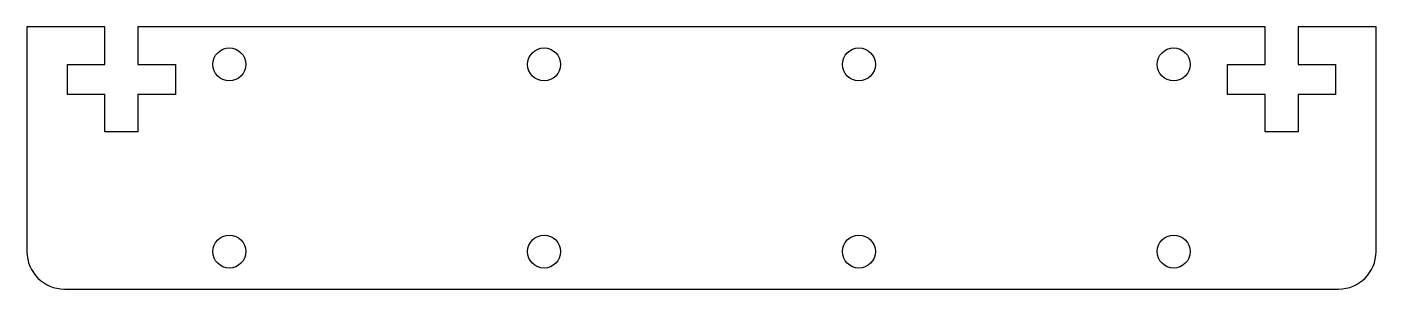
# Model space of a CAD drawing. Header units: millimetres. Extents: x -45 to 45, y -8.8 to 8.8.
import ezdxf

# ---------------------------------------------------------------- set-up
doc = ezdxf.new("R2010")
doc.units = ezdxf.units.MM

msp = doc.modelspace()

# ---------------------------------------------------------------- linework, layer by layer
at = {"color": 7, "linetype": 'Continuous', "lineweight": 25}
for p, q in [((-39.8, 8.75), (-45, 8.75)), ((-45, 8.75), (-45, -6.25)), ((-39.8, 6.25), (-39.8, 8.75)), ((-37.6, 8.75), (-37.6, 6.25)), ((37.6, 8.75), (-37.6, 8.75)), ((37.6, 6.25), (37.6, 8.75)), ((39.8, 8.75), (39.8, 6.25)), ((45, 8.75), (39.8, 8.75)), ((45, -6.25), (45, 8.75)), ((-42.3, 6.25), (-39.8, 6.25)), ((-42.3, 4.25), (-42.3, 6.25)), ((-37.6, 6.25), (-35.1, 6.25)), ((-35.1, 6.25), (-35.1, 4.25)), ((35.1, 6.25), (37.6, 6.25)), ((35.1, 4.25), (35.1, 6.25)), ((39.8, 6.25), (42.3, 6.25)), ((42.3, 6.25), (42.3, 4.25)), ((-39.8, 4.25), (-42.3, 4.25)), ((-39.8, 1.75), (-39.8, 4.25)), ((-37.6, 4.25), (-37.6, 1.75)), ((-35.1, 4.25), (-37.6, 4.25)), ((37.6, 4.25), (35.1, 4.25)), ((37.6, 1.75), (37.6, 4.25)), ((39.8, 4.25), (39.8, 1.75)), ((42.3, 4.25), (39.8, 4.25)), ((-37.6, 1.75), (-39.8, 1.75)), ((39.8, 1.75), (37.6, 1.75)), ((-42.5, -8.75), (42.5, -8.75))]:
    msp.add_line(p, q, dxfattribs=at)
for centre in [(-31.5, 6.25), (-10.5, 6.25), (10.5, 6.25), (31.5, 6.25), (-31.5, -6.25), (-10.5, -6.25), (10.5, -6.25), (31.5, -6.25)]:
    msp.add_circle(centre, 1.1, dxfattribs=at)
for centre, start, end in [((-42.5, -6.25), 180, 270), ((42.5, -6.25), 270, 0)]:
    msp.add_arc(centre, 2.5, start, end, dxfattribs=at)

doc.saveas('drawing.dxf')
